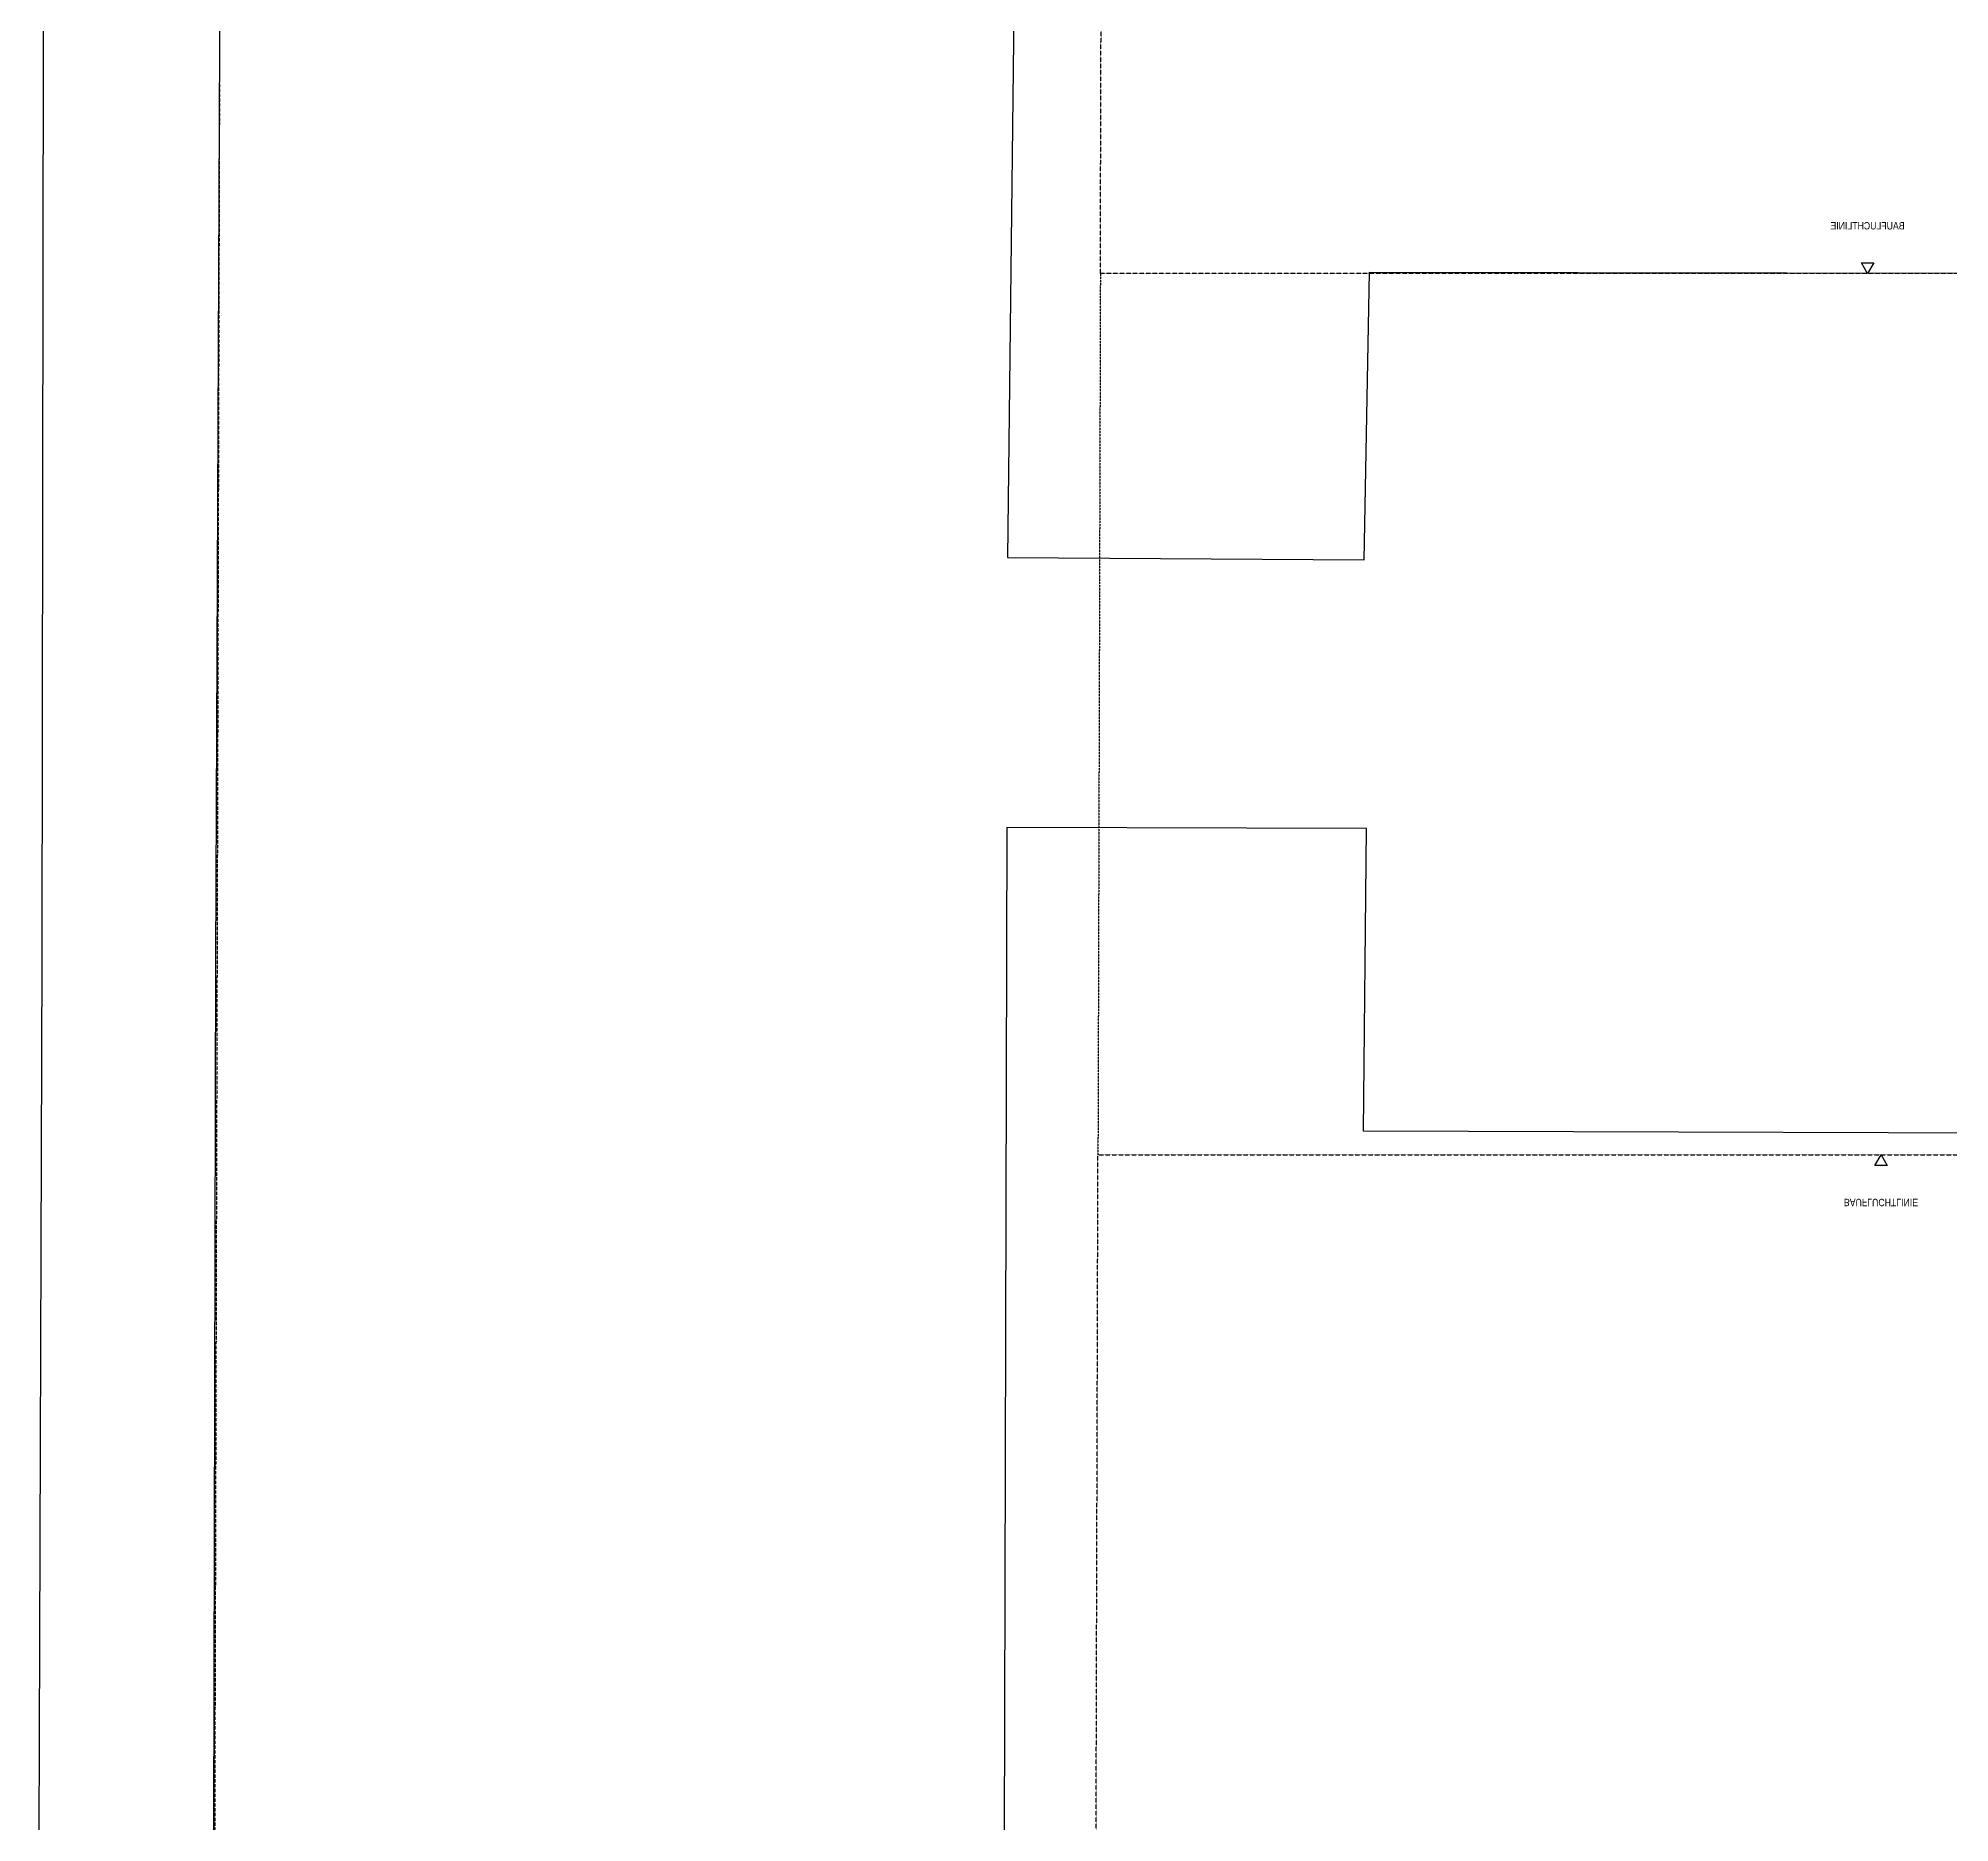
# Model space of a CAD drawing. Header units: millimetres. Extents: x -19411 to 51584, y -41547 to 69958.
# Drawn here: x -10395 to 15629, y -15822 to 8478 of the extents above; entities that cross this region are included whole.
import ezdxf
from ezdxf.enums import TextEntityAlignment as Align

# ---------------------------------------------------------------- set-up
doc = ezdxf.new("R2010")
doc.units = ezdxf.units.MM
doc.linetypes.add('HIDDEN2', pattern=[0.1875, 0.125, -0.0625])
doc.linetypes.add('STRICHLINIE', pattern=[0.75, 0.5, -0.25])
for name, color, linetype in [('01-BFL-G00-L05-M0', 251, 'Continuous'), ('02-DIM-G00-L05-BEHÖRDE', 251, 'Continuous'), ('02-TWB-G00-L05-M0', 251, 'Continuous'), ('09-SYM-G00-L05-GEHSTEIG', 8, 'Continuous')]:
    doc.layers.add(name, color=color, linetype=linetype)
doc.styles.add('ARIAL', font='arial.ttf', dxfattribs={"width": 0.85})

# ---------------------------------------------------------------- blocks, each defined once
blk = doc.blocks.new('01-HK3')
blk.add_lwpolyline([(0, 0), (0.042, 0.073), (-0.042, 0.073)], close=True)
at = {"color": 0, "style": 'ARIAL', "width": 0.85}
blk.add_attdef('HEIGHT', text='', height=0.05, dxfattribs=at).set_placement((0, 0.35), align=Align.TOP_CENTER)

msp = doc.modelspace()

# ---------------------------------------------------------------- linework, layer by layer
at = {"layer": '01-BFL-G00-L05-M0', "linetype": 'HIDDEN2', "ltscale": 3}
msp.add_lwpolyline([(-7777.4585, 63167.2502), (-7816.8911, 32885.5626), (-7817.0604, 32755.5627), (-7909.3504, 14674.6276), (-7998.8304, -18020.8062)], dxfattribs=at)
at = {"layer": '01-BFL-G00-L05-M0', "linetype": 'STRICHLINIE'}
msp.add_lwpolyline([(34204.505, 5274.5294), (4064.9686, 5274.5294), (4090.5658, 14627.5817), (4117.1772, 19858.7301), (34258.8158, 19933.5918), (34204.5022, 14707.7707), (34204.505, 5274.5294)], close=True, dxfattribs=at)
at = {"layer": '01-BFL-G00-L05-M0', "linetype": 'STRICHLINIE', "ltscale": 0.5}
msp.add_lwpolyline([(4064.9686, 5274.5294), (4032.1273, -6725.4706)], dxfattribs=at)
at = {"layer": '01-BFL-G00-L05-M0', "linetype": 'STRICHLINIE'}
msp.add_lwpolyline([(4001.6794, -17850.9579), (4032.1273, -6725.4706), (34204.505, -6725.4706), (34204.5032, -15500.1335), (34112.6904, -27363.0853)], dxfattribs=at)
at = {"layer": '02-TWB-G00-L05-M0'}
msp.add_lwpolyline([(-8063.2161, -41546.9329), (-7977.4515, -4065.1076), (-7893.7496, 14635.2738), (2955.7668, 14708.513), (2802.7405, 1405.4336), (7654.3957, 1376.4136), (7730.4268, 5292.5499), (19093.6565, 5275.3907), (19093.6565, 5275.3907), (19078.7116, -6441.3012), (7645.6485, -6402.8028), (7689.037, -2284.2557), (2789.5785, -2269.8932), (2752.3198, -17771.8644)], dxfattribs=at)
at = {"layer": '09-SYM-G00-L05-GEHSTEIG'}
msp.add_lwpolyline([(-10395.0782, -19958.349), (-10343.3644, -4058.2089), (-10312.8652, 14717.4522), (-10296.3644, 32743.2162), (-10268.164, 47837.2897)], dxfattribs=at)

# ---------------------------------------------------------------- block references
at = {"layer": '02-DIM-G00-L05-BEHÖRDE'}
ref = msp.add_blockref('01-HK3', (14509.151, 5274.5294), dxfattribs=dict(at, xscale=-2000, yscale=2000.000000014344, zscale=2000, rotation=359.9999999866536))
ref.add_attrib('HEIGHT', 'BAUFLUCHTLINIE', dxfattribs={"layer": '0', "color": 0, "extrusion": (0, 0, -1), "height": 100, "rotation": 0.00000001, "style": 'ARIAL', "width": 0.85}).set_placement((-14509.151, 5974.5294), align=Align.TOP_CENTER)
ref = msp.add_blockref('01-HK3', (14692.9108, -6725.4699), dxfattribs=dict(at, xscale=-2000, yscale=2000.000000014344, zscale=2000, rotation=179.9999999879042))
ref.add_attrib('HEIGHT', 'BAUFLUCHTLINIE', dxfattribs={"layer": '0', "color": 0, "extrusion": (0, 0, -1), "height": 100, "rotation": 180.00000001, "style": 'ARIAL', "width": 0.85}).set_placement((-14692.9108, -7425.4699), align=Align.TOP_CENTER)

doc.saveas('drawing.dxf')
